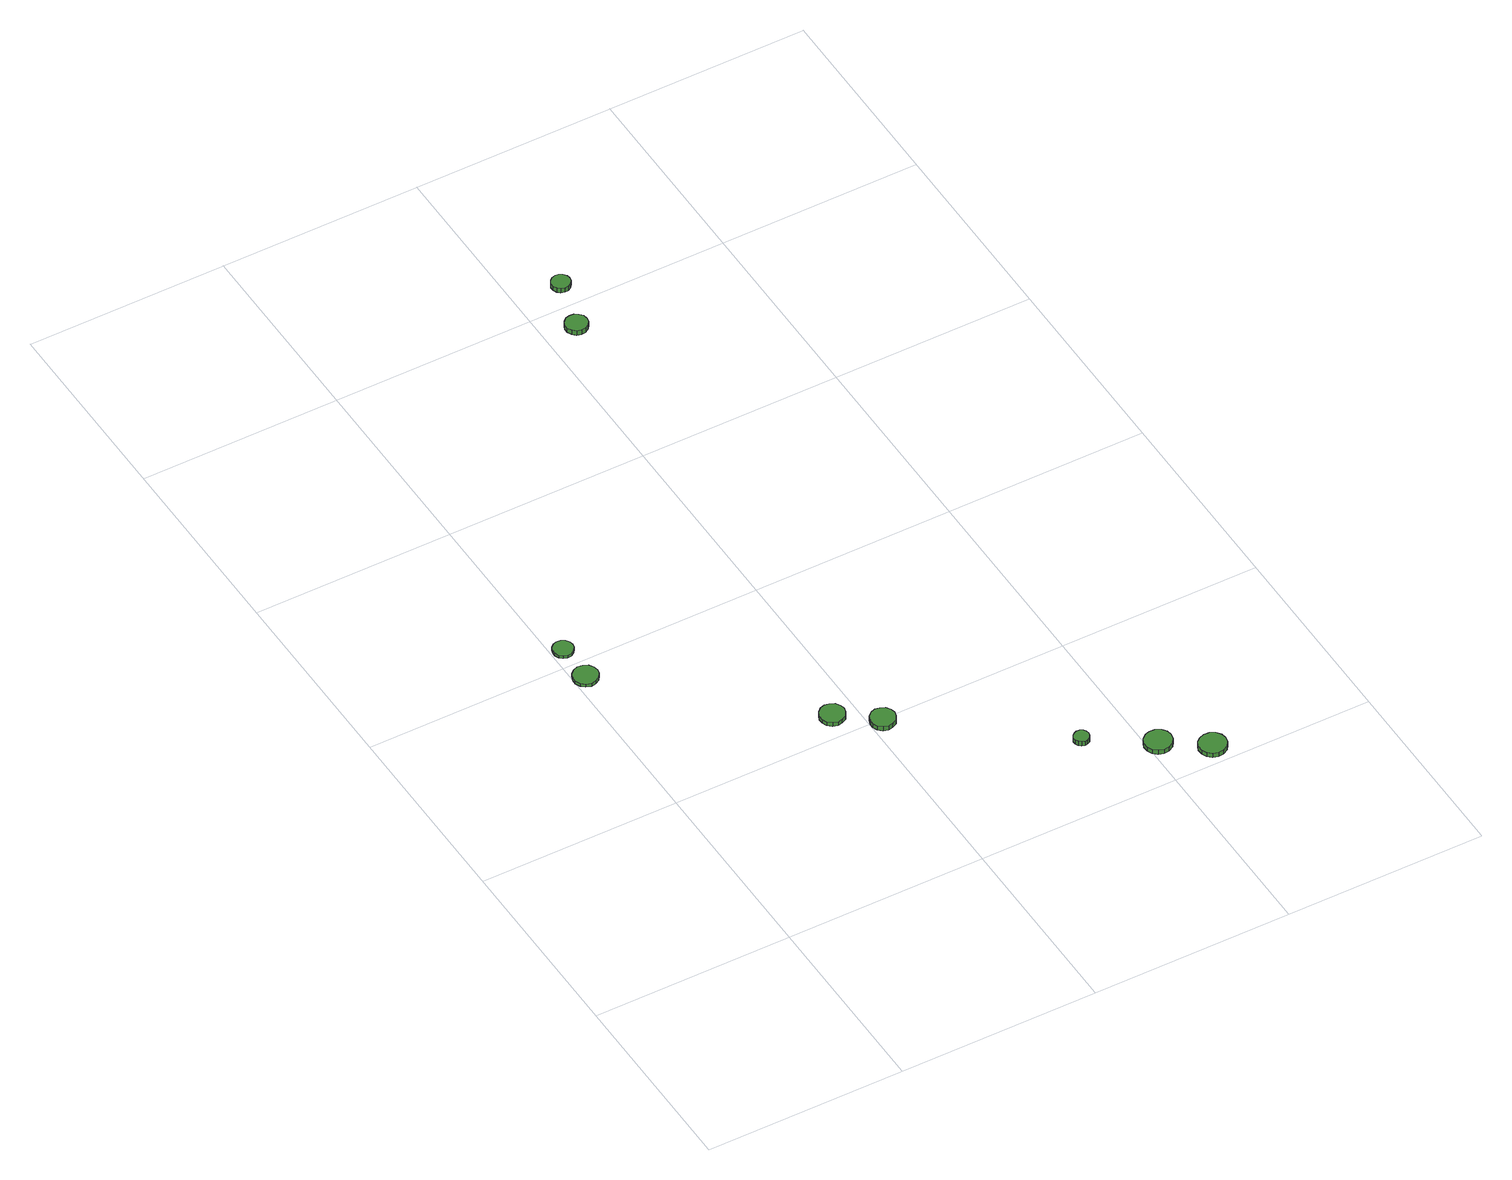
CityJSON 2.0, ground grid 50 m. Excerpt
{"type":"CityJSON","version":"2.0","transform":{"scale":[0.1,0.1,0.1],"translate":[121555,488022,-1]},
"CityObjects":{
"tree1":{"type":"SolitaryVegetationObject","attributes":{"function":"something"},"geometry":[{"type":"MultiSurface","lod":"1","boundaries":[[[0,1,2,3,4,5,6,7,8,9,10,11,12,13,14]],[[15,16,17,18,19,20,21,22,23,24,25,26,27,28,29]],[[0,29,28,1]],[[1,28,27,2]],[[2,27,26,3]],[[3,26,25,4]],[[4,25,24,5]],[[5,24,23,6]],[[6,23,22,7]],[[7,22,21,8]],[[8,21,20,9]],[[9,20,19,10]],[[10,19,18,11]],[[11,18,17,12]],[[12,17,16,13]],[[13,16,15,14]],[[14,15,29,0]]]}]},
"tree2":{"type":"SolitaryVegetationObject","attributes":{"function":"something"},"geometry":[{"type":"MultiSurface","lod":"1","boundaries":[[[30,31,32,33,34,35,36,37,38,39,40,41,42,43,44]],[[45,46,47,48,49,50,51,52,53,54,55,56,57,58,59]],[[30,59,58,31]],[[31,58,57,32]],[[32,57,56,33]],[[33,56,55,34]],[[34,55,54,35]],[[35,54,53,36]],[[36,53,52,37]],[[37,52,51,38]],[[38,51,50,39]],[[39,50,49,40]],[[40,49,48,41]],[[41,48,47,42]],[[42,47,46,43]],[[43,46,45,44]],[[44,45,59,30]]]}]},
"tree3":{"type":"SolitaryVegetationObject","attributes":{"function":"something"},"geometry":[{"type":"MultiSurface","lod":"1","boundaries":[[[60,61,62,63,64,65,66,67,68,69,70,71,72,73,74]],[[75,76,77,78,79,80,81,82,83,84,85,86,87,88,89]],[[60,89,88,61]],[[61,88,87,62]],[[62,87,86,63]],[[63,86,85,64]],[[64,85,84,65]],[[65,84,83,66]],[[66,83,82,67]],[[67,82,81,68]],[[68,81,80,69]],[[69,80,79,70]],[[70,79,78,71]],[[71,78,77,72]],[[72,77,76,73]],[[73,76,75,74]],[[74,75,89,60]]]}]},
"tree4":{"type":"SolitaryVegetationObject","attributes":{"function":"something"},"geometry":[{"type":"MultiSurface","lod":"1","boundaries":[[[90,91,92,93,94,95,96,97,98,99,100,101,102,103,104]],[[105,106,107,108,109,110,111,112,113,114,115,116,117,118,119]],[[90,119,118,91]],[[91,118,117,92]],[[92,117,116,93]],[[93,116,115,94]],[[94,115,114,95]],[[95,114,113,96]],[[96,113,112,97]],[[97,112,111,98]],[[98,111,110,99]],[[99,110,109,100]],[[100,109,108,101]],[[101,108,107,102]],[[102,107,106,103]],[[103,106,105,104]],[[104,105,119,90]]]}]},
"tree5":{"type":"SolitaryVegetationObject","attributes":{"function":"something"},"geometry":[{"type":"MultiSurface","lod":"1","boundaries":[[[120,121,122,123,124,125,126,127,128,129,130,131,132,133,134]],[[135,136,137,138,139,140,141,142,143,144,145,146,147,148,149]],[[120,149,148,121]],[[121,148,147,122]],[[122,147,146,123]],[[123,146,145,124]],[[124,145,144,125]],[[125,144,143,126]],[[126,143,142,127]],[[127,142,141,128]],[[128,141,140,129]],[[129,140,139,130]],[[130,139,138,131]],[[131,138,137,132]],[[132,137,136,133]],[[133,136,135,134]],[[134,135,149,120]]]}]},
"tree6":{"type":"SolitaryVegetationObject","attributes":{"function":"something"},"geometry":[{"type":"MultiSurface","lod":"1","boundaries":[[[150,151,152,153,154,155,156,157,158,159,160,161,162,163,164]],[[165,166,167,168,169,170,171,172,173,174,175,176,177,178,179]],[[150,179,178,151]],[[151,178,177,152]],[[152,177,176,153]],[[153,176,175,154]],[[154,175,174,155]],[[155,174,173,156]],[[156,173,172,157]],[[157,172,171,158]],[[158,171,170,159]],[[159,170,169,160]],[[160,169,168,161]],[[161,168,167,162]],[[162,167,166,163]],[[163,166,165,164]],[[164,165,179,150]]]}]},
"tree7":{"type":"SolitaryVegetationObject","attributes":{"function":"something"},"geometry":[{"type":"MultiSurface","lod":"1","boundaries":[[[180,181,182,183,184,185,186,187,188,189,190,191,192,193,194]],[[195,196,197,198,199,200,201,202,203,204,205,206,207,208,209]],[[180,209,208,181]],[[181,208,207,182]],[[182,207,206,183]],[[183,206,205,184]],[[184,205,204,185]],[[185,204,203,186]],[[186,203,202,187]],[[187,202,201,188]],[[188,201,200,189]],[[189,200,199,190]],[[190,199,198,191]],[[191,198,197,192]],[[192,197,196,193]],[[193,196,195,194]],[[194,195,209,180]]]}]},
"tree8":{"type":"SolitaryVegetationObject","attributes":{"function":"something"},"geometry":[{"type":"MultiSurface","lod":"1","boundaries":[[[210,211,212,213,214,215,216,217,218,219,220,221,222,223,224]],[[225,226,227,228,229,230,231,232,233,234,235,236,237,238,239]],[[210,239,238,211]],[[211,238,237,212]],[[212,237,236,213]],[[213,236,235,214]],[[214,235,234,215]],[[215,234,233,216]],[[216,233,232,217]],[[217,232,231,218]],[[218,231,230,219]],[[219,230,229,220]],[[220,229,228,221]],[[221,228,227,222]],[[222,227,226,223]],[[223,226,225,224]],[[224,225,239,210]]]}]},
"tree9":{"type":"SolitaryVegetationObject","attributes":{"function":"something"},"geometry":[{"type":"MultiSurface","lod":"1","boundaries":[[[240,241,242,243,244,245,246,247,248,249,250,251,252,253,254]],[[255,256,257,258,259,260,261,262,263,264,265,266,267,268,269]],[[240,269,268,241]],[[241,268,267,242]],[[242,267,266,243]],[[243,266,265,244]],[[244,265,264,245]],[[245,264,263,246]],[[246,263,262,247]],[[247,262,261,248]],[[248,261,260,249]],[[249,260,259,250]],[[250,259,258,251]],[[251,258,257,252]],[[252,257,256,253]],[[253,256,255,254]],[[254,255,269,240]]]}]}
},
"vertices":[
[61,950,18],[58,962,18],[51,973,18],[39,979,18],[27,981,18],[15,977,18],[5,968,18],[0,956,18],[0,944,18],[5,932,18],[15,923,18],[27,919,18],[39,921,18],[51,927,18],[58,938,18],[58,938,9],[51,927,9],[39,921,9],[27,919,9],[15,923,9],[5,932,9],[0,944,9],[0,956,9],[5,968,9],[15,977,9],[27,981,9],[39,979,9],[51,973,9],[58,962,9],[61,950,9],
[55,1050,17],[53,1060,17],[47,1069,17],[38,1074,17],[27,1075,17],[18,1072,17],[10,1065,17],[6,1055,17],[6,1045,17],[10,1035,17],[18,1028,17],[27,1025,17],[38,1026,17],[47,1031,17],[53,1040,17],[53,1040,9],[47,1031,9],[38,1026,9],[27,1025,9],[18,1028,9],[10,1035,9],[6,1045,9],[6,1055,9],[10,1065,9],[18,1072,9],[27,1075,9],[38,1074,9],[47,1069,9],[53,1060,9],[55,1050,9],
[471,560,24],[468,572,24],[461,583,24],[449,589,24],[437,591,24],[425,587,24],[415,578,24],[410,566,24],[410,554,24],[415,542,24],[425,533,24],[437,529,24],[449,531,24],[461,537,24],[468,548,24],[468,548,12],[461,537,12],[449,531,12],[437,529,12],[425,533,12],[415,542,12],[410,554,12],[410,566,12],[415,578,12],[425,587,12],[437,591,12],[449,589,12],[461,583,12],[468,572,12],[471,560,12],
[561,490,26],[558,502,26],[551,513,26],[539,519,26],[527,521,26],[515,517,26],[505,508,26],[500,496,26],[500,484,26],[505,472,26],[515,463,26],[527,459,26],[539,461,26],[551,467,26],[558,478,26],[558,478,13],[551,467,13],[539,461,13],[527,459,13],[515,463,13],[505,472,13],[500,484,13],[500,496,13],[505,508,13],[515,517,13],[527,521,13],[539,519,13],[551,513,13],[558,502,13],[561,490,13],
[899,210,30],[897,218,30],[893,224,30],[886,228,30],[878,229,30],[871,226,30],[865,221,30],[861,214,30],[861,206,30],[865,199,30],[871,194,30],[878,191,30],[886,192,30],[893,196,30],[897,202,30],[897,202,17],[893,196,17],[886,192,17],[878,191,17],[871,194,17],[865,199,17],[861,206,17],[861,214,17],[865,221,17],[871,226,17],[878,229,17],[886,228,17],[893,224,17],[897,218,17],[899,210,17],
[1054,110,33],[1051,124,33],[1043,135,33],[1030,142,33],[1016,143,33],[1003,139,33],[993,130,33],[987,117,33],[987,103,33],[993,90,33],[1003,81,33],[1016,77,33],[1030,78,33],[1043,85,33],[1051,96,33],[1051,96,20],[1043,85,20],[1030,78,20],[1016,77,20],[1003,81,20],[993,90,20],[987,103,20],[987,117,20],[993,130,20],[1003,139,20],[1016,143,20],[1030,142,20],[1043,135,20],[1051,124,20],[1054,110,20],
[1154,40,33],[1151,54,33],[1143,65,33],[1130,72,33],[1116,73,33],[1103,69,33],[1093,60,33],[1087,47,33],[1087,33,33],[1093,20,33],[1103,11,33],[1116,7,33],[1130,8,33],[1143,15,33],[1151,26,33],[1151,26,20],[1143,15,20],[1130,8,20],[1116,7,20],[1103,11,20],[1093,20,20],[1087,33,20],[1087,47,20],[1093,60,20],[1103,69,20],[1116,73,20],[1130,72,20],[1143,65,20],[1151,54,20],[1154,40,20],
[607,1930,26],[605,1941,26],[598,1950,26],[588,1956,26],[577,1957,26],[566,1954,26],[558,1946,26],[553,1936,26],[553,1924,26],[558,1914,26],[566,1906,26],[577,1903,26],[588,1904,26],[598,1910,26],[605,1919,26],[605,1919,13],[598,1910,13],[588,1904,13],[577,1903,13],[566,1906,13],[558,1914,13],[553,1924,13],[553,1936,13],[558,1946,13],[566,1954,13],[577,1957,13],[588,1956,13],[598,1950,13],[605,1941,13],[607,1930,13],
[633,2050,39],[631,2059,39],[625,2067,39],[617,2072,39],[608,2073,39],[598,2070,39],[591,2064,39],[587,2055,39],[587,2045,39],[591,2036,39],[598,2030,39],[608,2027,39],[617,2028,39],[625,2033,39],[631,2041,39],[631,2041,26],[625,2033,26],[617,2028,26],[608,2027,26],[598,2030,26],[591,2036,26],[587,2045,26],[587,2055,26],[591,2064,26],[598,2070,26],[608,2073,26],[617,2072,26],[625,2067,26],[631,2059,26],[633,2050,26]
]}
